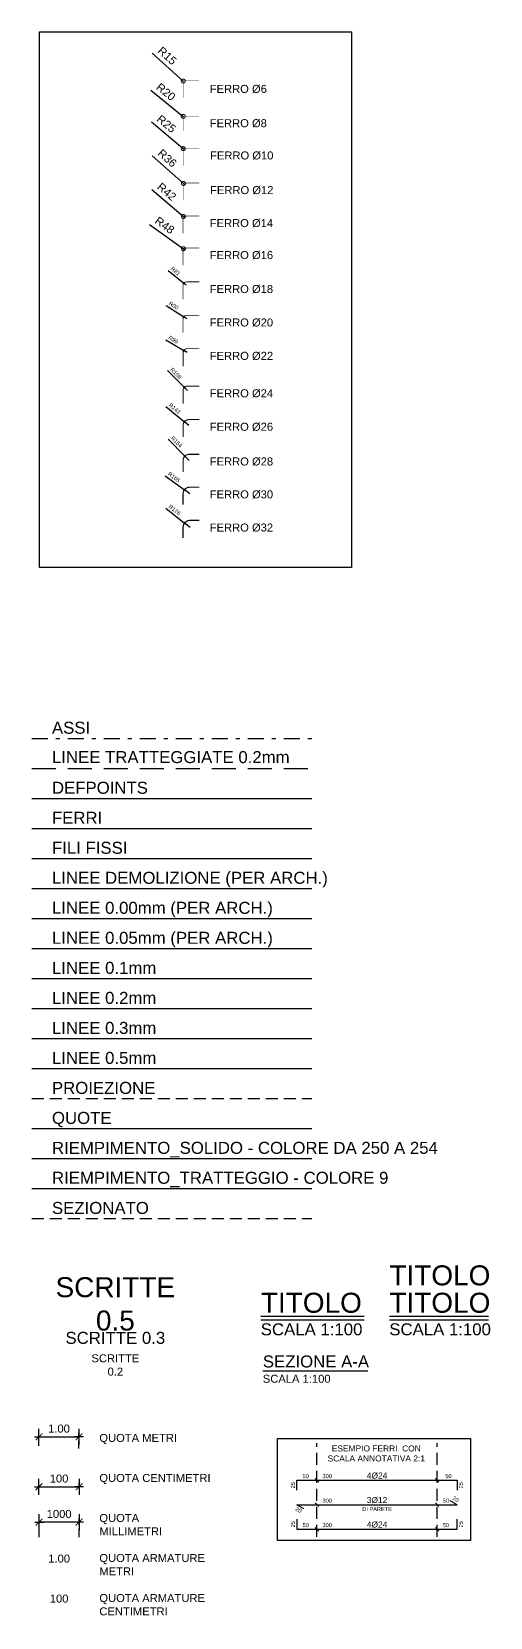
# Model space of a CAD drawing. Header units: metres. Extents: x 11 to 152679, y -40 to 137873.
# Drawn here: x 12.96 to 24.41, y 3 to 42.62 of the extents above; entities that cross this region are included whole.
import ezdxf

# ---------------------------------------------------------------- set-up
doc = ezdxf.new("R2010")
doc.units = ezdxf.units.M
for name, pattern in [('ASSI', [0.8, 0.4, -0.2, 0, -0.2]), ('CARPENTERIA', [0.9, 0.6, -0.3]), ('ESTQUOTE', [0.3, 0.2, -0.1]), ('PROIEZIONI', [0.45, 0.3, -0.15])]:
    doc.linetypes.add(name, pattern=pattern)
doc.layers.get('Defpoints').update_dxf_attribs({"color": 60})
for name, color, linetype in [('Assi', 6, 'ASSI'), ('Ferri', 1, 'Continuous'), ('Fili Fissi', 7, 'Continuous'), ('Linee 0.00mm (Arch.)', 221, 'Continuous'), ('Linee 0.05mm (Arch.)', 40, 'Continuous'), ('Linee 0.1mm', 5, 'Continuous'), ('Linee 0.2mm', 4, 'Continuous'), ('Linee 0.3mm', 3, 'Continuous'), ('Linee 0.5mm', 1, 'Continuous'), ('Linee Tratteggiate', 2, 'CARPENTERIA'), ('Proiezioni', 31, 'PROIEZIONI'), ('Quote', 7, 'Continuous'), ('Riempimento_Solido', 253, 'Continuous'), ('Riempimento_Tratteggio', 9, 'Continuous'), ('Scritte 0.2mm', 4, 'Continuous'), ('Scritte 0.3mm', 3, 'Continuous'), ('Scritte 0.5mm', 1, 'Continuous'), ('Sezionato', 7, 'PROIEZIONI')]:
    doc.layers.add(name, color=color, linetype=linetype)
doc.layers.add('Linee Demolizione', color=7, linetype='DEMOLIZIONE', true_color=0xffe900)
doc.styles.add('Interprogetti Swis', font='swissl.ttf')
doc.styles.get("Standard").update_dxf_attribs({"font": 'arial.ttf'})
doc.linetypes.add('DEMOLIZIONE', pattern='A,0.8,["X",Standard,S=0.2,R=0,X=0.0664,Y=-0.1],0', length=0.8)
doc.dimstyles.new('Arm.Interp. cm', dxfattribs={"dimtxt": 0.2, "dimasz": 0.1, "dimexe": 0.1, "dimexo": 0.25, "dimgap": 0.1, "dimtad": 1, "dimjust": 1, "dimdec": 0, "dimlfac": 100, "dimzin": 1, "dimdsep": 46, "dimtxsty": 'Interprogetti Swis', "dimblk": 'ARCHTICK', "dimcen": 0.1, "dimse1": 1, "dimse2": 1, "dimsd1": 1, "dimsd2": 1, "dimclrd": 256, "dimclre": 256, "dimclrt": 4, "dimadec": 0, "dimazin": 0, "dimtfac": 1, "dimtdec": 0, "dimtix": 1, "dimtmove": 0, "dimatfit": 3, "dimldrblk": 'ARCHTICK', "dimfxl": 1.25, "dimlwd": -1, "dimlwe": -1, "dimarcsym": 0})
doc.dimstyles.new('Arm.Interp. m', dxfattribs={"dimtxt": 0.2, "dimasz": 0.1, "dimexe": 0.1, "dimexo": 0.25, "dimgap": 0.1, "dimtad": 1, "dimjust": 1, "dimzin": 1, "dimdsep": 46, "dimtxsty": 'Interprogetti Swis', "dimblk": 'ARCHTICK', "dimcen": 0.1, "dimse1": 1, "dimse2": 1, "dimsd1": 1, "dimsd2": 1, "dimclrd": 256, "dimclre": 256, "dimclrt": 4, "dimadec": 0, "dimazin": 0, "dimtfac": 1, "dimtix": 1, "dimtmove": 0, "dimatfit": 3, "dimldrblk": 'ARCHTICK', "dimfxl": 1.25, "dimlwd": -1, "dimlwe": -1, "dimarcsym": 0})
doc.dimstyles.new('Interp. cm', dxfattribs={"dimtxt": 0.2, "dimasz": 0.2, "dimexe": 0.1, "dimexo": 0.25, "dimgap": 0.1, "dimtad": 1, "dimdec": 0, "dimlfac": 100, "dimzin": 1, "dimdsep": 46, "dimtxsty": 'Interprogetti Swis', "dimblk": 'ARCHTICK', "dimcen": 0.1, "dimclrd": 256, "dimclre": 253, "dimclrt": 4, "dimadec": 1, "dimazin": 0, "dimtm": 1e-09, "dimtfac": 1, "dimtdec": 0, "dimtix": 1, "dimtmove": 0, "dimatfit": 3, "dimldrblk": 'ARCHTICK', "dimfxl": 1.25, "dimlwd": -1, "dimlwe": -1, "dimarcsym": 0})
doc.dimstyles.new('Interp. m', dxfattribs={"dimtxt": 0.2, "dimasz": 0.2, "dimexe": 0.1, "dimexo": 0.25, "dimgap": 0.1, "dimtad": 1, "dimzin": 1, "dimdsep": 46, "dimtxsty": 'Interprogetti Swis', "dimblk": 'ARCHTICK', "dimcen": 0.1, "dimclrd": 256, "dimclre": 253, "dimclrt": 4, "dimadec": 1, "dimazin": 0, "dimtm": 1e-09, "dimtfac": 1, "dimtix": 1, "dimtmove": 0, "dimatfit": 3, "dimldrblk": 'ARCHTICK', "dimfxl": 1.25, "dimlwd": -1, "dimlwe": -1, "dimarcsym": 0})
doc.dimstyles.new('Interp. mm', dxfattribs={"dimtxt": 0.2, "dimasz": 0.2, "dimexe": 0.1, "dimexo": 0.25, "dimgap": 0.1, "dimtad": 1, "dimdec": 0, "dimlfac": 1000, "dimzin": 1, "dimdsep": 46, "dimtxsty": 'Interprogetti Swis', "dimblk": 'ARCHTICK', "dimcen": 0.1, "dimclrd": 256, "dimclre": 253, "dimclrt": 4, "dimadec": 1, "dimazin": 0, "dimtm": 1e-09, "dimtfac": 1, "dimtdec": 0, "dimtix": 1, "dimtmove": 0, "dimatfit": 3, "dimldrblk": 'DOTSMALL', "dimfxl": 1.25, "dimlwd": -1, "dimlwe": -1, "dimarcsym": 0})

# ---------------------------------------------------------------- blocks, each defined once
blk = doc.blocks.new('*D55')
at = {"layer": 'Defpoints', "color": 0, "transparency": 16777216}
for p in [(13.143, 3.998), (14.143, 4.261), (14.143, 3.998)]:
    blk.add_point(p, dxfattribs=at)
at = {"color": 4, "transparency": 16777216, "insert": (13.643, 4.464), "char_height": 0.2, "attachment_point": 5, "style": 'Interprogetti Swis'}
blk.add_mtext('1.00', dxfattribs=at)
blk = doc.blocks.new('_ArchTick')
for p, q in [((0.55, 0), (-0.55, 0)), ((0, 1), (0, -1))]:
    blk.add_line(p, q)
at = {"color": 0, "linetype": 'ByBlock', "const_width": 0.127}
blk.add_lwpolyline([(-0.42, -0.42), (0.42, 0.42)], dxfattribs=at)
blk = doc.blocks.new('*D56')
at = {"layer": 'Defpoints', "color": 0, "transparency": 16777216}
for p in [(14.143, 3.261), (13.143, 2.998), (14.143, 2.998)]:
    blk.add_point(p, dxfattribs=at)
at = {"color": 4, "transparency": 16777216, "insert": (13.643, 3.464), "char_height": 0.2, "attachment_point": 5, "style": 'Interprogetti Swis'}
blk.add_mtext('100', dxfattribs=at)
blk = doc.blocks.new('*D57')
at = {"color": 253, "linetype": 'ESTQUOTE', "transparency": 16777216}
for p, q in [((13.139, 6.248), (13.139, 6.361)), ((14.143, 6.248), (14.143, 6.361))]:
    blk.add_line(p, q, dxfattribs=at)
at = {"transparency": 16777216}
blk.add_line((13.139, 6.261), (14.143, 6.261), dxfattribs=at)
at = {"layer": 'Defpoints', "color": 0, "transparency": 16777216}
for p in [(13.139, 5.998), (14.143, 6.261), (14.143, 5.998)]:
    blk.add_point(p, dxfattribs=at)
at = {"transparency": 16777216, "xscale": 0.2, "yscale": 0.2, "zscale": 0.2, "rotation": 180}
blk.add_blockref('_ArchTick', (13.139, 6.261), dxfattribs=at)
at = {"transparency": 16777216, "xscale": 0.2, "yscale": 0.2, "zscale": 0.2}
blk.add_blockref('_ArchTick', (14.143, 6.261), dxfattribs=at)
at = {"color": 4, "transparency": 16777216, "insert": (13.641, 6.464), "char_height": 0.2, "attachment_point": 5, "style": 'Interprogetti Swis'}
blk.add_mtext('100', dxfattribs=at)
blk = doc.blocks.new('_DotSmall')
at = {"color": 0, "linetype": 'ByBlock', "const_width": 0.5}
blk.add_lwpolyline([(-0.0625, 0, 1), (0.0625, 0, 1)], format="xyb", close=True, dxfattribs=at)
blk = doc.blocks.new('*D58')
at = {"transparency": 16777216}
for p in [(15.97, 42.081), (16.754, 41.375)]:
    blk.add_line(p, (16.743, 41.385), dxfattribs=at)
at = {"layer": 'Defpoints', "color": 0, "transparency": 16777216}
for p in [(16.743, 41.385), (16.754, 41.375)]:
    blk.add_point(p, dxfattribs=at)
at = {"transparency": 16777216, "xscale": 0.2, "yscale": 0.2, "zscale": 0.2, "rotation": 318.0134387938191}
blk.add_blockref('_DotSmall', (16.743, 41.385), dxfattribs=at)
at = {"color": 4, "transparency": 16777216, "insert": (16.343, 42.017), "char_height": 0.2, "attachment_point": 5, "rotation": 318.0134, "style": 'Interprogetti Swis'}
blk.add_mtext('R15', dxfattribs=at)
blk = doc.blocks.new('*D59')
at = {"transparency": 16777216}
for p in [(15.931, 41.158), (16.759, 40.491)]:
    blk.add_line(p, (16.744, 40.503), dxfattribs=at)
at = {"layer": 'Defpoints', "color": 0, "transparency": 16777216}
for p in [(16.744, 40.503), (16.759, 40.491)]:
    blk.add_point(p, dxfattribs=at)
at = {"transparency": 16777216, "xscale": 0.2, "yscale": 0.2, "zscale": 0.2, "rotation": 321.1274860945276}
blk.add_blockref('_DotSmall', (16.744, 40.503), dxfattribs=at)
at = {"color": 4, "transparency": 16777216, "insert": (16.309, 41.114), "char_height": 0.2, "attachment_point": 5, "rotation": 321.1275, "style": 'Interprogetti Swis'}
blk.add_mtext('R20', dxfattribs=at)
blk = doc.blocks.new('*D60')
at = {"transparency": 16777216}
for p in [(15.948, 40.365), (16.764, 39.68)]:
    blk.add_line(p, (16.745, 39.696), dxfattribs=at)
at = {"layer": 'Defpoints', "color": 0, "transparency": 16777216}
for p in [(16.745, 39.696), (16.764, 39.68)]:
    blk.add_point(p, dxfattribs=at)
at = {"transparency": 16777216, "xscale": 0.2, "yscale": 0.2, "zscale": 0.2, "rotation": 320.0220135189411}
blk.add_blockref('_DotSmall', (16.745, 39.696), dxfattribs=at)
at = {"color": 4, "transparency": 16777216, "insert": (16.323, 40.315), "char_height": 0.2, "attachment_point": 5, "rotation": 320.022, "style": 'Interprogetti Swis'}
blk.add_mtext('R25', dxfattribs=at)
blk = doc.blocks.new('*D61')
at = {"transparency": 16777216}
for p in [(15.968, 39.52), (16.775, 38.803)]:
    blk.add_line(p, (16.749, 38.827), dxfattribs=at)
at = {"layer": 'Defpoints', "color": 0, "transparency": 16777216}
for p in [(16.749, 38.827), (16.775, 38.803)]:
    blk.add_point(p, dxfattribs=at)
at = {"transparency": 16777216, "xscale": 0.2, "yscale": 0.2, "zscale": 0.2, "rotation": 318.3768313006328}
blk.add_blockref('_DotSmall', (16.749, 38.827), dxfattribs=at)
at = {"color": 4, "transparency": 16777216, "insert": (16.344, 39.458), "char_height": 0.2, "attachment_point": 5, "rotation": 318.3768, "style": 'Interprogetti Swis'}
blk.add_mtext('R36', dxfattribs=at)
blk = doc.blocks.new('*D62')
at = {"transparency": 16777216}
for p in [(15.958, 38.677), (16.781, 37.973)]:
    blk.add_line(p, (16.75, 38.001), dxfattribs=at)
at = {"layer": 'Defpoints', "color": 0, "transparency": 16777216}
for p in [(16.75, 38.001), (16.781, 37.973)]:
    blk.add_point(p, dxfattribs=at)
at = {"transparency": 16777216, "xscale": 0.2, "yscale": 0.2, "zscale": 0.2, "rotation": 319.4731796079008}
blk.add_blockref('_DotSmall', (16.75, 38.001), dxfattribs=at)
at = {"color": 4, "transparency": 16777216, "insert": (16.332, 38.621), "char_height": 0.2, "attachment_point": 5, "rotation": 319.4732, "style": 'Interprogetti Swis'}
blk.add_mtext('R42', dxfattribs=at)
blk = doc.blocks.new('*D63')
at = {"transparency": 16777216}
for p in [(15.9, 37.802), (16.787, 37.168)]:
    blk.add_line(p, (16.748, 37.196), dxfattribs=at)
at = {"layer": 'Defpoints', "color": 0, "transparency": 16777216}
for p in [(16.748, 37.196), (16.787, 37.168)]:
    blk.add_point(p, dxfattribs=at)
at = {"transparency": 16777216, "xscale": 0.2, "yscale": 0.2, "zscale": 0.2, "rotation": 324.4271494641994}
blk.add_blockref('_DotSmall', (16.748, 37.196), dxfattribs=at)
at = {"color": 4, "transparency": 16777216, "insert": (16.28, 37.78), "char_height": 0.2, "attachment_point": 5, "rotation": 324.4271, "style": 'Interprogetti Swis'}
blk.add_mtext('R48', dxfattribs=at)
blk = doc.blocks.new('*D64')
for p in [(16.368, 36.65), (16.82, 36.287)]:
    blk.add_line(p, (16.757, 36.337))
at = {"layer": 'Defpoints', "color": 0}
for p in [(16.757, 36.337), (16.82, 36.287)]:
    blk.add_point(p, dxfattribs=at)
at = {"xscale": 0.1, "yscale": 0.1, "zscale": 0.1, "rotation": 321.2746094564789}
blk.add_blockref('_DotSmall', (16.757, 36.337), dxfattribs=at)
at = {"color": 4, "insert": (16.548, 36.635), "char_height": 0.1, "attachment_point": 5, "rotation": 321.2746, "style": 'Interprogetti Swis'}
blk.add_mtext('R81', dxfattribs=at)
blk = doc.blocks.new('*D65')
for p in [(16.35, 34.151), (16.847, 33.654)]:
    blk.add_line(p, (16.771, 33.731))
at = {"layer": 'Defpoints', "color": 0}
for p in [(16.771, 33.731), (16.847, 33.654)]:
    blk.add_point(p, dxfattribs=at)
at = {"xscale": 0.1, "yscale": 0.1, "zscale": 0.1, "rotation": 314.9999999999947}
blk.add_blockref('_DotSmall', (16.771, 33.731), dxfattribs=at)
at = {"color": 4, "insert": (16.562, 34.083), "char_height": 0.1, "attachment_point": 5, "rotation": 315, "style": 'Interprogetti Swis'}
blk.add_mtext('R108', dxfattribs=at)
blk = doc.blocks.new('*D66')
for p in [(16.312, 33.25), (16.882, 32.782)]:
    blk.add_line(p, (16.772, 32.873))
at = {"layer": 'Defpoints', "color": 0}
for p in [(16.772, 32.873), (16.882, 32.782)]:
    blk.add_point(p, dxfattribs=at)
at = {"xscale": 0.1, "yscale": 0.1, "zscale": 0.1, "rotation": 320.6828447023306}
blk.add_blockref('_DotSmall', (16.772, 32.873), dxfattribs=at)
at = {"color": 4, "insert": (16.529, 33.203), "char_height": 0.1, "attachment_point": 5, "rotation": 320.6828, "style": 'Interprogetti Swis'}
blk.add_mtext('R143', dxfattribs=at)
blk = doc.blocks.new('*D67')
for p in [(16.366, 32.437), (16.893, 31.904)]:
    blk.add_line(p, (16.785, 32.014))
at = {"layer": 'Defpoints', "color": 0}
for p in [(16.785, 32.014), (16.893, 31.904)]:
    blk.add_point(p, dxfattribs=at)
at = {"xscale": 0.1, "yscale": 0.1, "zscale": 0.1, "rotation": 314.7552605164323}
blk.add_blockref('_DotSmall', (16.785, 32.014), dxfattribs=at)
at = {"color": 4, "insert": (16.577, 32.368), "char_height": 0.1, "attachment_point": 5, "rotation": 314.7553, "style": 'Interprogetti Swis'}
blk.add_mtext('R154', dxfattribs=at)
blk = doc.blocks.new('*D68')
for p in [(16.294, 31.523), (16.904, 31.072)]:
    blk.add_line(p, (16.772, 31.17))
at = {"layer": 'Defpoints', "color": 0}
for p in [(16.772, 31.17), (16.904, 31.072)]:
    blk.add_point(p, dxfattribs=at)
at = {"xscale": 0.1, "yscale": 0.1, "zscale": 0.1, "rotation": 323.5495827677556}
blk.add_blockref('_DotSmall', (16.772, 31.17), dxfattribs=at)
at = {"color": 4, "insert": (16.512, 31.487), "char_height": 0.1, "attachment_point": 5, "rotation": 323.5496, "style": 'Interprogetti Swis'}
blk.add_mtext('R165', dxfattribs=at)
blk = doc.blocks.new('*D69')
for p in [(16.31, 30.71), (16.915, 30.232)]:
    blk.add_line(p, (16.777, 30.341))
at = {"layer": 'Defpoints', "color": 0}
for p in [(16.777, 30.341), (16.915, 30.232)]:
    blk.add_point(p, dxfattribs=at)
at = {"xscale": 0.1, "yscale": 0.1, "zscale": 0.1, "rotation": 321.6442696450155}
blk.add_blockref('_DotSmall', (16.777, 30.341), dxfattribs=at)
at = {"color": 4, "insert": (16.528, 30.667), "char_height": 0.1, "attachment_point": 5, "rotation": 321.6443, "style": 'Interprogetti Swis'}
blk.add_mtext('R176', dxfattribs=at)
blk = doc.blocks.new('*D70')
for p in [(16.316, 35.775), (16.829, 35.442)]:
    blk.add_line(p, (16.754, 35.491))
at = {"layer": 'Defpoints', "color": 0}
for p in [(16.754, 35.491), (16.829, 35.442)]:
    blk.add_point(p, dxfattribs=at)
at = {"xscale": 0.1, "yscale": 0.1, "zscale": 0.1, "rotation": 326.9858618300638}
blk.add_blockref('_DotSmall', (16.754, 35.491), dxfattribs=at)
at = {"color": 4, "insert": (16.507, 35.773), "char_height": 0.1, "attachment_point": 5, "rotation": 326.9859, "style": 'Interprogetti Swis'}
blk.add_mtext('R90', dxfattribs=at)
blk = doc.blocks.new('*D71')
for p in [(16.307, 34.918), (16.838, 34.599)]:
    blk.add_line(p, (16.754, 34.65))
at = {"layer": 'Defpoints', "color": 0}
for p in [(16.754, 34.65), (16.838, 34.599)]:
    blk.add_point(p, dxfattribs=at)
at = {"xscale": 0.1, "yscale": 0.1, "zscale": 0.1, "rotation": 328.9742814205506}
blk.add_blockref('_DotSmall', (16.754, 34.65), dxfattribs=at)
at = {"color": 4, "insert": (16.497, 34.922), "char_height": 0.1, "attachment_point": 5, "rotation": 328.9743, "style": 'Interprogetti Swis'}
blk.add_mtext('R99', dxfattribs=at)
blk = doc.blocks.new('*U21')
at = {"layer": 'Linee 0.2mm', "ltscale": 0.02}
blk.add_line((0, 0), (2.583, 0), dxfattribs=at)
at = {"layer": 'Scritte 0.5mm'}
blk.add_line((0, -0.089), (2.583, -0.089), dxfattribs=at)
at = {"layer": 'Scritte 0.3mm', "ltscale": 0.02, "style": 'Interprogetti Swis'}
blk.add_attdef('SCALA', (-0.003, -0.476), '', height=0.3, dxfattribs=at)
at = {"layer": 'Scritte 0.5mm', "ltscale": 0.02, "style": 'Interprogetti Swis'}
blk.add_attdef('TITOLO', (0, 0.088), '', height=0.5, dxfattribs=at)
blk = doc.blocks.new('TITOLO SECONDARIO')
at = {"layer": 'Linee 0.2mm', "ltscale": 0.02}
blk.add_line((0, 0), (2.623, 0), dxfattribs=at)
at = {"layer": 'Scritte 0.2mm', "ltscale": 0.02, "style": 'Interprogetti Swis'}
blk.add_attdef('SOTTOTITOLO', (0, -0.302), '', height=0.2, dxfattribs=at)
at = {"layer": 'Scritte 0.3mm', "ltscale": 0.02, "style": 'Interprogetti Swis'}
blk.add_attdef('TITOLO', (0, 0.08), '', height=0.3, dxfattribs=at)
blk = doc.blocks.new('*U34')
at = {"layer": 'Linee 0.2mm', "ltscale": 0.02}
blk.add_line((0, 0), (2.478, 0), dxfattribs=at)
at = {"layer": 'Scritte 0.5mm'}
blk.add_line((0, -0.089), (2.478, -0.089), dxfattribs=at)
at = {"layer": 'Scritte 0.3mm', "ltscale": 0.02, "style": 'Interprogetti Swis'}
blk.add_attdef('SCALA', (-0.003, -0.476), '', height=0.3, dxfattribs=at)
at = {"layer": 'Scritte 0.5mm', "ltscale": 0.02, "style": 'Interprogetti Swis'}
for tag, p in [('TITOLO', (0, 0.773)), ('TITOLO2', (0, 0.088))]:
    blk.add_attdef(tag, p, '', height=0.5, dxfattribs=at)
blk = doc.blocks.new('*D72')
at = {"layer": 'Defpoints', "color": 0, "transparency": 16777216}
for p in [(19.584, 6.423), (19.584, 6.423), (19.584, 6.173)]:
    blk.add_point(p, dxfattribs=at)
at = {"layer": 'Linee 0.2mm', "color": 4, "transparency": 16777216, "insert": (19.483, 6.298), "char_height": 0.1, "attachment_point": 5, "rotation": 90, "style": 'Interprogetti Swis'}
blk.add_mtext('25', dxfattribs=at)
blk = doc.blocks.new('*D73')
at = {"layer": 'Defpoints', "color": 0, "transparency": 16777216}
for p in [(19.584, 5.449), (19.584, 5.199), (19.584, 5.199)]:
    blk.add_point(p, dxfattribs=at)
at = {"layer": 'Linee 0.2mm', "color": 4, "transparency": 16777216, "insert": (19.483, 5.324), "char_height": 0.1, "attachment_point": 5, "rotation": 90, "style": 'Interprogetti Swis'}
blk.add_mtext('25', dxfattribs=at)
blk = doc.blocks.new('*D74')
at = {"layer": 'Defpoints', "color": 0, "transparency": 16777216}
for p in [(19.584, 6.423), (20.084, 6.423), (20.084, 6.423)]:
    blk.add_point(p, dxfattribs=at)
at = {"layer": 'Linee 0.2mm', "color": 4, "transparency": 16777216, "insert": (19.803, 6.524), "char_height": 0.1, "attachment_point": 5, "style": 'Interprogetti Swis'}
blk.add_mtext('50', dxfattribs=at)
blk = doc.blocks.new('*D75')
at = {"layer": 'Defpoints', "color": 0, "transparency": 16777216}
for p in [(19.584, 5.199), (20.084, 5.199), (20.084, 5.199)]:
    blk.add_point(p, dxfattribs=at)
at = {"layer": 'Linee 0.2mm', "color": 4, "transparency": 16777216, "insert": (19.803, 5.3), "char_height": 0.1, "attachment_point": 5, "style": 'Interprogetti Swis'}
blk.add_mtext('50', dxfattribs=at)
blk = doc.blocks.new('*D76')
at = {"layer": 'Defpoints', "color": 0, "transparency": 16777216}
for p in [(19.584, 5.811), (19.757, 5.711), (19.661, 5.543)]:
    blk.add_point(p, dxfattribs=at)
at = {"layer": 'Linee 0.2mm', "color": 4, "transparency": 16777216, "insert": (19.625, 5.681), "char_height": 0.1, "attachment_point": 5, "rotation": 330, "style": 'Interprogetti Swis'}
blk.add_mtext('20', dxfattribs=at)
blk = doc.blocks.new('*D77')
at = {"layer": 'Defpoints', "color": 0, "transparency": 16777216}
for p in [(23.414, 5.911), (23.588, 5.811), (23.588, 5.811)]:
    blk.add_point(p, dxfattribs=at)
at = {"layer": 'Linee 0.2mm', "color": 4, "transparency": 16777216, "insert": (23.552, 5.949), "char_height": 0.1, "attachment_point": 5, "rotation": 330, "style": 'Interprogetti Swis'}
blk.add_mtext('20', dxfattribs=at)
blk = doc.blocks.new('*D78')
at = {"layer": 'Defpoints', "color": 0, "transparency": 16777216}
for p in [(23.088, 6.423), (23.088, 6.423), (23.588, 6.423)]:
    blk.add_point(p, dxfattribs=at)
at = {"layer": 'Linee 0.2mm', "color": 4, "transparency": 16777216, "insert": (23.369, 6.524), "char_height": 0.1, "attachment_point": 5, "style": 'Interprogetti Swis'}
blk.add_mtext('50', dxfattribs=at)
blk = doc.blocks.new('*D79')
at = {"layer": 'Defpoints', "color": 0, "transparency": 16777216}
for p in [(23.088, 5.199), (23.588, 5.199), (23.588, 5.199)]:
    blk.add_point(p, dxfattribs=at)
at = {"layer": 'Linee 0.2mm', "color": 4, "transparency": 16777216, "insert": (23.307, 5.3), "char_height": 0.1, "attachment_point": 5, "style": 'Interprogetti Swis'}
blk.add_mtext('50', dxfattribs=at)
blk = doc.blocks.new('*D80')
at = {"layer": 'Defpoints', "color": 0, "transparency": 16777216}
for p in [(23.088, 5.811), (23.588, 5.811), (23.588, 5.811)]:
    blk.add_point(p, dxfattribs=at)
at = {"layer": 'Linee 0.2mm', "color": 4, "transparency": 16777216, "insert": (23.307, 5.912), "char_height": 0.1, "attachment_point": 5, "style": 'Interprogetti Swis'}
blk.add_mtext('50', dxfattribs=at)
blk = doc.blocks.new('*D81')
at = {"layer": 'Defpoints', "color": 0, "transparency": 16777216}
for p in [(23.588, 6.423), (23.588, 6.173), (23.785, 6.173)]:
    blk.add_point(p, dxfattribs=at)
at = {"layer": 'Linee 0.2mm', "color": 4, "transparency": 16777216, "insert": (23.683, 6.298), "char_height": 0.1, "attachment_point": 5, "rotation": 90, "style": 'Interprogetti Swis'}
blk.add_mtext('25', dxfattribs=at)
blk = doc.blocks.new('*D82')
at = {"layer": 'Defpoints', "color": 0, "transparency": 16777216}
for p in [(23.588, 5.449), (23.588, 5.199), (23.785, 5.199)]:
    blk.add_point(p, dxfattribs=at)
at = {"layer": 'Linee 0.2mm', "color": 4, "transparency": 16777216, "insert": (23.683, 5.324), "char_height": 0.1, "attachment_point": 5, "rotation": 90, "style": 'Interprogetti Swis'}
blk.add_mtext('25', dxfattribs=at)
blk = doc.blocks.new('*D83')
at = {"layer": 'Defpoints', "color": 0, "transparency": 16777216}
for p in [(20.084, 6.423), (23.088, 6.423), (23.088, 6.423)]:
    blk.add_point(p, dxfattribs=at)
at = {"layer": 'Linee 0.2mm', "color": 4, "transparency": 16777216, "insert": (20.34, 6.524), "char_height": 0.1, "attachment_point": 5, "style": 'Interprogetti Swis'}
blk.add_mtext('300', dxfattribs=at)
blk = doc.blocks.new('*D84')
at = {"layer": 'Defpoints', "color": 0, "transparency": 16777216}
for p in [(20.084, 5.811), (23.088, 5.811), (23.088, 5.811)]:
    blk.add_point(p, dxfattribs=at)
at = {"layer": 'Linee 0.2mm', "color": 4, "transparency": 16777216, "insert": (20.34, 5.912), "char_height": 0.1, "attachment_point": 5, "style": 'Interprogetti Swis'}
blk.add_mtext('300', dxfattribs=at)
blk = doc.blocks.new('*D85')
at = {"layer": 'Defpoints', "color": 0, "transparency": 16777216}
for p in [(20.084, 5.199), (23.088, 5.199), (23.088, 5.199)]:
    blk.add_point(p, dxfattribs=at)
at = {"layer": 'Linee 0.2mm', "color": 4, "transparency": 16777216, "insert": (20.34, 5.3), "char_height": 0.1, "attachment_point": 5, "style": 'Interprogetti Swis'}
blk.add_mtext('300', dxfattribs=at)
blk = doc.blocks.new('*D148')
at = {"color": 253, "linetype": 'ESTQUOTE', "transparency": 16777216}
for p, q in [((13.143, 4.997), (13.143, 5.477)), ((14.143, 4.997), (14.143, 5.477))]:
    blk.add_line(p, q, dxfattribs=at)
at = {"transparency": 16777216}
blk.add_line((14.143, 5.377), (13.143, 5.377), dxfattribs=at)
at = {"layer": 'Defpoints', "color": 0, "transparency": 16777216}
for p in [(13.143, 5.377), (13.143, 4.747), (14.143, 4.747)]:
    blk.add_point(p, dxfattribs=at)
at = {"transparency": 16777216, "xscale": 0.2, "yscale": 0.2, "zscale": 0.2, "rotation": 180}
blk.add_blockref('_ArchTick', (13.143, 5.377), dxfattribs=at)
at = {"transparency": 16777216, "xscale": 0.2, "yscale": 0.2, "zscale": 0.2}
blk.add_blockref('_ArchTick', (14.143, 5.377), dxfattribs=at)
at = {"color": 4, "transparency": 16777216, "insert": (13.643, 5.58), "char_height": 0.2, "attachment_point": 5, "style": 'Interprogetti Swis'}
blk.add_mtext('1000', dxfattribs=at)
blk = doc.blocks.new('*D166')
at = {"color": 253, "linetype": 'ESTQUOTE', "transparency": 16777216}
for p, q in [((13.139, 7.283), (13.139, 7.609)), ((14.138, 7.219), (14.138, 7.609))]:
    blk.add_line(p, q, dxfattribs=at)
at = {"transparency": 16777216}
blk.add_line((13.139, 7.509), (14.138, 7.509), dxfattribs=at)
at = {"layer": 'Defpoints', "color": 0, "transparency": 16777216}
for p in [(14.138, 7.509), (13.139, 7.033), (14.138, 6.969)]:
    blk.add_point(p, dxfattribs=at)
at = {"transparency": 16777216, "xscale": 0.2, "yscale": 0.2, "zscale": 0.2, "rotation": 180}
blk.add_blockref('_ArchTick', (13.139, 7.509), dxfattribs=at)
at = {"transparency": 16777216, "xscale": 0.2, "yscale": 0.2, "zscale": 0.2}
blk.add_blockref('_ArchTick', (14.138, 7.509), dxfattribs=at)
at = {"color": 4, "transparency": 16777216, "insert": (13.639, 7.712), "char_height": 0.2, "attachment_point": 5, "style": 'Interprogetti Swis'}
blk.add_mtext('1.00', dxfattribs=at)

msp = doc.modelspace()

# ---------------------------------------------------------------- linework, layer by layer
at = {"layer": 'Assi'}
msp.add_line((12.9581, 24.9593), (19.9581, 24.9593), dxfattribs=at)
at = {"layer": 'Defpoints'}
msp.add_line((12.9581, 23.4593), (19.9581, 23.4593), dxfattribs=at)
at = {"layer": 'Ferri'}
msp.add_line((12.9581, 22.7093), (19.9581, 22.7093), dxfattribs=at)
at = {"layer": 'Ferri', "color": 252}
for points, const_width in [([(16.7395, 40.9686), (16.7395, 41.3746, -0.4142136), (16.7545, 41.3896), (17.1349, 41.3896)], 0.006), ([(16.7395, 40.1386), (16.7395, 40.4908, -0.4142136), (16.7595, 40.5108), (17.1346, 40.5108)], 0.008), ([(16.7395, 39.2674), (16.7395, 39.6801, -0.4142136), (16.7645, 39.7051), (17.1429, 39.7051)], 0.01), ([(16.7395, 38.4014), (16.7395, 38.8032, -0.4142136), (16.7755, 38.8392), (17.1429, 38.8392)], 0.012), ([(16.7395, 37.5776), (16.7395, 37.9734, -0.4142136), (16.7815, 38.0154), (17.1429, 38.0154)], 0.014), ([(16.7395, 36.7778), (16.7395, 37.1676, -0.4142136), (16.7875, 37.2156), (17.1429, 37.2156)], 0.016), ([(16.7395, 35.9299), (16.7395, 36.2867, -0.4142136), (16.8205, 36.3677), (17.1429, 36.3677)], 0.018), ([(16.7395, 35.0941), (16.7395, 35.4419, -0.4142136), (16.8295, 35.5319), (17.1429, 35.5319)], 0.02), ([(16.7395, 34.2598), (16.7395, 34.5986, -0.4142136), (16.8385, 34.6976), (17.1429, 34.6976)], 0.022), ([(16.7395, 33.3244), (16.7395, 33.6542, -0.4142136), (16.8475, 33.7622), (17.1429, 33.7622)], 0.024), ([(16.7395, 32.4876), (16.7395, 32.7824, -0.4142136), (16.8825, 32.9254), (17.1429, 32.9254)], 0.026), ([(16.7395, 31.6205), (16.7395, 31.9043, -0.4142136), (16.8935, 32.0583), (17.1429, 32.0583)], 0.028), ([(16.7395, 30.7989), (16.7395, 31.0717, -0.4142136), (16.9045, 31.2367), (17.1429, 31.2367)], 0.03), ([(16.7395, 29.9697), (16.7395, 30.2315, -0.4142136), (16.9155, 30.4075), (17.1429, 30.4075)], 0.032)]:
    msp.add_lwpolyline(points, format="xyb", dxfattribs=dict(at, const_width=const_width))
at = {"layer": 'Ferri'}
for points in [[(19.5841, 6.1729), (19.5841, 6.4229), (23.5877, 6.4229), (23.5877, 6.1729)], [(19.7573, 5.7109), (19.5841, 5.8109), (23.5877, 5.8109), (23.4145, 5.9109)], [(19.5841, 5.449), (19.5841, 5.199), (23.5877, 5.199), (23.5877, 5.449)]]:
    msp.add_lwpolyline(points, dxfattribs=at)
at = {"layer": 'Fili Fissi'}
msp.add_line((12.9581, 21.9593), (19.9581, 21.9593), dxfattribs=at)
at = {"layer": 'Linee 0.00mm (Arch.)'}
msp.add_line((12.9581, 20.4593), (19.9581, 20.4593), dxfattribs=at)
at = {"layer": 'Linee 0.05mm (Arch.)'}
msp.add_line((12.9581, 19.7093), (19.9581, 19.7093), dxfattribs=at)
at = {"layer": 'Linee 0.1mm', "ltscale": 0.02}
msp.add_line((12.9581, 18.9593), (19.9581, 18.9593), dxfattribs=at)
at = {"layer": 'Linee 0.2mm', "ltscale": 0.02}
msp.add_line((12.9581, 18.2093), (19.9581, 18.2093), dxfattribs=at)
at = {"layer": 'Linee 0.2mm'}
for p, q in [((20.0394, 6.4676), (20.1288, 6.3782)), ((23.043, 6.4676), (23.1324, 6.3782)), ((20.0394, 5.8556), (20.1288, 5.7662)), ((23.043, 5.8556), (23.1324, 5.7662)), ((20.0394, 5.2437), (20.1288, 5.1543)), ((23.043, 5.2437), (23.1324, 5.1543))]:
    msp.add_line(p, q, dxfattribs=at)
for points in [[(13.1508, 42.6182), (20.9444, 42.6182), (20.9444, 29.2294), (13.1508, 29.2294)], [(19.0978, 7.4681), (23.9222, 7.4681), (23.9222, 4.9201), (19.0978, 4.9201)]]:
    msp.add_lwpolyline(points, close=True, dxfattribs=at)
at = {"layer": 'Linee 0.3mm', "ltscale": 0.02}
msp.add_line((12.9581, 17.4593), (19.9581, 17.4593), dxfattribs=at)
at = {"layer": 'Linee 0.5mm', "ltscale": 0.02}
msp.add_line((12.9581, 16.7093), (19.9581, 16.7093), dxfattribs=at)
at = {"layer": 'Linee Demolizione'}
msp.add_line((12.9581, 21.2093), (19.9581, 21.2093), dxfattribs=at)
at = {"layer": 'Linee Tratteggiate'}
msp.add_line((12.9581, 24.2093), (19.9581, 24.2093), dxfattribs=at)
at = {"layer": 'Proiezioni'}
for p, q in [((12.9581, 15.9593), (19.9581, 15.9593)), ((20.0841, 5.0093), (20.0841, 7.3507)), ((23.0877, 5.0093), (23.0877, 7.3507))]:
    msp.add_line(p, q, dxfattribs=at)
at = {"layer": 'Quote'}
msp.add_line((12.9581, 15.2093), (19.9581, 15.2093), dxfattribs=at)
at = {"layer": 'Riempimento_Solido'}
msp.add_line((12.9581, 14.4593), (19.9581, 14.4593), dxfattribs=at)
at = {"layer": 'Riempimento_Tratteggio', "ltscale": 0.02}
msp.add_line((12.9581, 13.7093), (19.9581, 13.7093), dxfattribs=at)
at = {"layer": 'Sezionato', "linetype": 'PROIEZIONI'}
msp.add_line((12.9581, 12.9593), (19.9581, 12.9593), dxfattribs=at)

# ---------------------------------------------------------------- block references
at = {"layer": 'Linee 0.2mm'}
for name, p, values in [('*U34', (21.8936, 10.5199), {'TITOLO': 'TITOLO', 'TITOLO2': 'TITOLO', 'SCALA': 'SCALA 1:100'}), ('*U21', (18.6828, 10.5199), {'SCALA': 'SCALA 1:100', 'TITOLO': 'TITOLO'}), ('TITOLO SECONDARIO', (18.7314, 9.1608), {'TITOLO': 'SEZIONE A-A', 'SOTTOTITOLO': 'SCALA 1:100'})]:
    msp.add_blockref(name, p, dxfattribs=at).add_auto_attribs(values)

# ---------------------------------------------------------------- texts
at = {"layer": 'Scritte 0.2mm', "ltscale": 0.02, "char_height": 0.2, "style": 'Interprogetti Swis'}
for s, insert, width, attachment_point in [('FERRO %%C6 ', (17.4048, 41.2892), 2.479869, 1), ('FERRO %%C8 ', (17.4048, 40.4323), 2.479869, 1), ('FERRO %%C10 ', (17.4131, 39.6266), 2.479869, 1), ('FERRO %%C12 ', (17.4131, 38.7607), 2.479869, 1), ('FERRO %%C14 ', (17.4048, 37.9369), 2.479869, 1), ('FERRO %%C16 ', (17.4048, 37.1371), 2.479869, 1), ('FERRO %%C18 ', (17.4048, 36.2892), 2.479869, 1), ('FERRO %%C20 ', (17.4048, 35.4533), 2.479869, 1), ('FERRO %%C22 ', (17.4048, 34.6191), 2.479869, 1), ('FERRO %%C24 ', (17.4048, 33.6837), 2.479869, 1), ('FERRO %%C26 ', (17.4048, 32.8469), 2.479869, 1), ('FERRO %%C28 ', (17.4048, 31.9798), 2.479869, 1), ('FERRO %%C30 ', (17.4048, 31.1582), 2.479869, 1), ('FERRO %%C32 ', (17.4048, 30.329), 2.479869, 1), ('SCRITTE 0.2', (15.0474, 9.302), 1.50587, 5), ('QUOTA METRI', (14.6479, 7.5799), 2.479869, 1), ('QUOTA CENTIMETRI', (14.6479, 6.5799), 4.174623, 1), ('QUOTA MILLIMETRI', (14.6479, 5.5799), 2.479869, 1), ('QUOTA ARMATURE METRI', (14.6479, 4.5799), 3.288083, 1), ('QUOTA ARMATURE CENTIMETRI', (14.6479, 3.5799), 4.059434, 1)]:
    msp.add_mtext(s, dxfattribs=dict(at, insert=insert, width=width, attachment_point=attachment_point))
at = {"layer": 'Scritte 0.3mm', "ltscale": 0.02, "style": 'Interprogetti Swis'}
for s, insert, char_height, width, attachment_point in [('ASSI', (13.4633, 25.3765), 0.3, 4.471177, 1), ('LINEE TRATTEGGIATE 0.2mm', (13.4633, 24.6427), 0.3, 7.269808, 1), ('DEFPOINTS', (13.4633, 23.8765), 0.3, 4.471177, 1), ('FERRI', (13.4633, 23.1265), 0.3, 4.471177, 1), ('FILI FISSI', (13.4633, 22.3765), 0.3, 4.471177, 1), ('LINEE DEMOLIZIONE (PER ARCH.)', (13.4633, 21.6265), 0.3, 6.57901, 1), ('LINEE 0.00mm (PER ARCH.)', (13.4633, 20.8765), 0.3, 6.57901, 1), ('LINEE 0.05mm (PER ARCH.)', (13.4633, 20.1265), 0.3, 5.513252, 1), ('LINEE 0.1mm', (13.4633, 19.3765), 0.3, 4.471177, 1), ('LINEE 0.2mm', (13.4633, 18.6265), 0.3, 4.471177, 1), ('LINEE 0.3mm', (13.4633, 17.8765), 0.3, 4.471177, 1), ('LINEE 0.5mm', (13.4633, 17.1265), 0.3, 4.471177, 1), ('PROIEZIONE', (13.4633, 16.3765), 0.3, 4.471177, 1), ('QUOTE', (13.4633, 15.6265), 0.3, 4.471177, 1), ('RIEMPIMENTO_SOLIDO - COLORE DA 250 A 254', (13.4633, 14.8788), 0.3, 9.535299, 1), ('RIEMPIMENTO_TRATTEGGIO - COLORE 9', (13.4633, 14.1306), 0.3, 9.740302, 1), ('SEZIONATO', (13.4633, 13.3765), 0.3, 4.471177, 1), ('SCRITTE 0.3', (15.0474, 9.9787), 0.3, 2.355302, 5), ('ESEMPIO FERRI  CON SCALA ANNOTATIVA 2:1', (21.5661, 7.0911), 0.15, 2.446024, 5), ('4%%C24', (21.5859, 6.5375), 0.15, 1.177651, 5), ('\\pxsm1;3%%C12\\P{\\H0.66667x;\\C4;DI PARETE}', (21.5859, 5.8285), 0.15, 1.177651, 5), ('4%%C24', (21.5859, 5.3137), 0.15, 1.177651, 5)]:
    msp.add_mtext(s, dxfattribs=dict(at, insert=insert, char_height=char_height, width=width, attachment_point=attachment_point))
at = {"layer": 'Scritte 0.5mm', "ltscale": 0.02, "insert": (15.0474, 10.8265), "char_height": 0.5, "width": 3.763316, "attachment_point": 5, "style": 'Interprogetti Swis'}
msp.add_mtext('SCRITTE 0.5', dxfattribs=at)

# ---------------------------------------------------------------- dimensions: what is measured, and where the dimension line sits
for center, mpoint, picture, middle in [((16.7545, 41.3746), (16.7433, 41.3846), '*D58', (16.3434, 42.0173)), ((16.7595, 40.4908), (16.7439, 40.5033), '*D59', (16.3092, 41.1142)), ((16.7645, 39.6801), (16.7453, 39.6962), '*D60', (16.3235, 40.3145)), ((16.7755, 38.8032), (16.7486, 38.8271), '*D61', (16.3437, 39.4582)), ((16.7815, 37.9734), (16.7495, 38.0007), '*D62', (16.3316, 38.6211)), ((16.7875, 37.1676), (16.7484, 37.1956), '*D63', (16.2797, 37.7801)), ((16.8205, 36.2867), (16.7573, 36.3374), '*D64', (16.548, 36.6351)), ((16.8295, 35.4419), (16.754, 35.4909), '*D70', (16.5066, 35.7725)), ((16.8385, 34.5986), (16.7536, 34.6496), '*D71', (16.497, 34.9223)), ((16.8475, 33.6542), (16.7711, 33.7306), '*D65', (16.5616, 34.0834)), ((16.8825, 32.7824), (16.7718, 32.873), '*D66', (16.5287, 33.2032)), ((16.8935, 31.9043), (16.785, 32.0137), '*D67', (16.5769, 32.3676)), ((16.9045, 31.0717), (16.7717, 31.1697), '*D68', (16.5124, 31.4873)), ((16.9155, 30.2315), (16.7774, 30.3407), '*D69', (16.5283, 30.6672))]:
    dim = msp.add_radius_dim(center=center, mpoint=mpoint, dimstyle='Interp. mm', override={"dimblk2": 'DotSmall', "dimsah": 1})
    dim.commit()
    dim.dimension.update_dxf_attribs({"geometry": picture, "text_midpoint": middle})
dim = msp.add_linear_dim(base=(14.1382, 7.509), p1=(13.1394, 7.0333), p2=(14.1382, 6.9688), dimstyle='Interp. m', override={"dimscale": 0})
dim.commit()
dim.dimension.update_dxf_attribs({"geometry": '*D166', "text_midpoint": (13.6388, 7.7118)})
for base, p1, p2, dimstyle, picture, middle in [((14.1427, 6.2614), (13.1394, 5.9985), (14.1427, 5.9985), 'Interp. cm', '*D57', (13.6411, 6.4642)), ((13.1427, 5.3768), (14.1427, 4.7469), (13.1427, 4.7469), 'Interp. mm', '*D148', (13.6427, 5.5796)), ((14.1427, 4.2614), (13.1427, 3.9985), (14.1427, 3.9985), 'Arm.Interp. m', '*D55', (13.6427, 4.4642)), ((14.1427, 3.2614), (13.1427, 2.9985), (14.1427, 2.9985), 'Arm.Interp. cm', '*D56', (13.6427, 3.4642))]:
    dim = msp.add_linear_dim(base=base, p1=p1, p2=p2, dimstyle=dimstyle)
    dim.commit()
    dim.dimension.update_dxf_attribs({"geometry": picture, "text_midpoint": middle})
at = {"layer": 'Linee 0.2mm'}
for base, p1, p2, picture, middle in [((19.5841, 6.4229), (19.5841, 6.1729), (19.5841, 6.4229), '*D72', (19.4827, 6.2979)), ((23.7847, 6.1729), (23.5877, 6.4229), (23.5877, 6.1729), '*D81', (23.6833, 6.2979)), ((19.5841, 5.199), (19.5841, 5.449), (19.5841, 5.199), '*D73', (19.4827, 5.324)), ((23.7847, 5.199), (23.5877, 5.449), (23.5877, 5.199), '*D82', (23.6833, 5.324))]:
    dim = msp.add_linear_dim(base=base, p1=p1, p2=p2, angle=90, dimstyle='Arm.Interp. cm', dxfattribs=at)
    dim.commit()
    dim.dimension.update_dxf_attribs({"geometry": picture, "text_midpoint": middle})
for base, p1, p2, picture, middle in [((20.0841, 6.4229), (19.5841, 6.4229), (20.0841, 6.4229), '*D74', (19.803, 6.5243)), ((23.0877, 6.4229), (23.5877, 6.4229), (23.0877, 6.4229), '*D78', (23.3688, 6.5243)), ((23.0877, 5.8109), (20.0841, 5.8109), (23.0877, 5.8109), '*D84', (20.3402, 5.9123)), ((23.5877, 5.8109), (23.0877, 5.8109), (23.5877, 5.8109), '*D80', (23.3065, 5.9123)), ((20.0841, 5.199), (19.5841, 5.199), (20.0841, 5.199), '*D75', (19.803, 5.3004)), ((23.0877, 5.199), (20.0841, 5.199), (23.0877, 5.199), '*D85', (20.3402, 5.3004)), ((23.5877, 5.199), (23.0877, 5.199), (23.5877, 5.199), '*D79', (23.3065, 5.3004))]:
    dim = msp.add_linear_dim(base=base, p1=p1, p2=p2, dimstyle='Arm.Interp. cm', dxfattribs=at)
    dim.commit()
    dim.dimension.update_dxf_attribs({"geometry": picture, "text_midpoint": middle})
dim = msp.add_linear_dim(base=(23.0877, 6.4229), p1=(20.0841, 6.4229), p2=(23.0877, 6.4229), dimstyle='Arm.Interp. cm', override={"dimse1": 1}, dxfattribs=at)
dim.commit()
dim.dimension.update_dxf_attribs({"geometry": '*D83', "text_midpoint": (20.3402, 6.5243)})
dim = msp.add_aligned_dim(p1=(23.4145, 5.9109), p2=(23.5877, 5.8109), distance=0, dimstyle='Arm.Interp. cm', dxfattribs=at)
dim.commit()
dim.dimension.update_dxf_attribs({"geometry": '*D77', "text_midpoint": (23.5518, 5.9487)})
dim = msp.add_linear_dim(base=(19.6607, 5.5435), p1=(19.5841, 5.8109), p2=(19.7573, 5.7109), angle=330, dimstyle='Arm.Interp. cm', dxfattribs=at)
dim.commit()
dim.dimension.update_dxf_attribs({"geometry": '*D76', "text_midpoint": (19.5741, 5.5935), "dimtype": 161})

doc.saveas('drawing.dxf')
